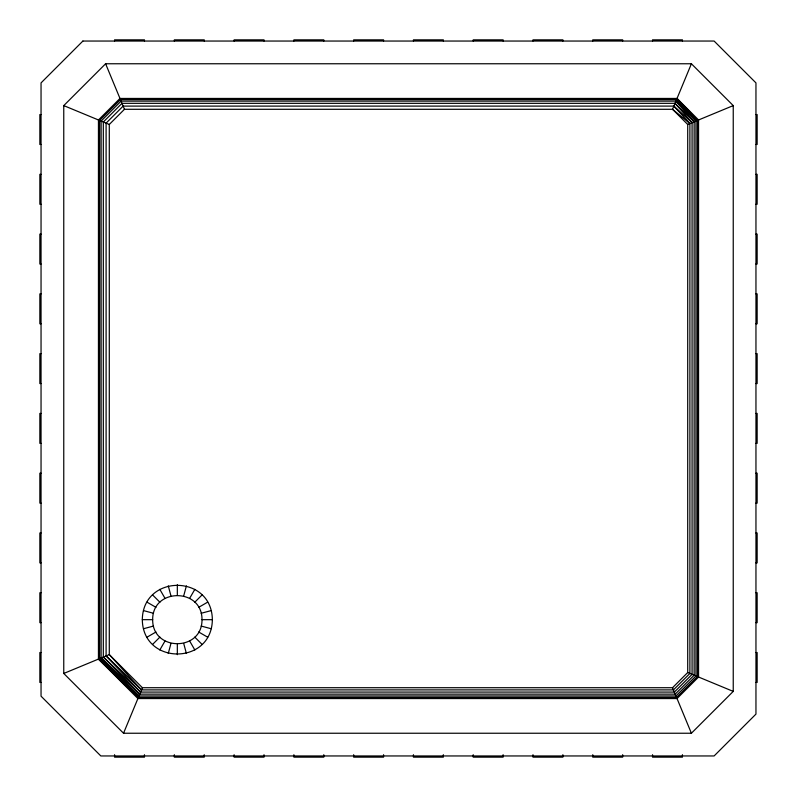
<?xml version="1.0" encoding="UTF-8"?>
<svg xmlns="http://www.w3.org/2000/svg" width="797" height="797" viewBox="0 0 797 797"><rect width="100%" height="100%" fill="white"/><g stroke="black" fill="none" stroke-linecap="round" stroke-linejoin="round"><path stroke-width="1.2" d="M142.314 619.668C142.852 573.93 211.813 573.93 212.351 619.668C211.813 665.405 142.852 665.405 142.314 619.668L152.665 619.668C152.337 651.687 202.328 651.687 202 619.668C202.328 587.648 152.337 587.648 152.665 619.668M168.267 653.49L170.947 643.488M183.718 595.847L186.398 585.845M123.535 733.24L691.397 733.24L733.24 691.397L733.24 105.602L691.397 63.76L105.602 63.76L63.76 105.602L63.76 673.465L123.535 733.24L142.394 687.711L109.289 654.606L109.289 124.462L124.462 109.289L672.538 109.289L689.893 123.555L689.893 673.445L673.445 689.893L141.487 689.893L106.101 655.931L106.101 123.136L123.136 106.101L673.863 106.101L692.075 122.648L692.075 674.352L674.352 692.075L140.581 692.075L103.321 657.077L103.321 121.991L121.991 103.321L675.009 103.321L694.137 121.802L694.137 675.198L675.198 694.137L139.734 694.137L101.119 657.993L101.119 121.074L121.074 101.119L675.926 101.119L695.96 121.044L695.96 675.956L675.956 695.96L138.977 695.96L99.585 658.631L99.585 120.437L120.437 99.585L676.563 99.585L697.445 120.427L697.445 676.573L676.573 697.445L138.359 697.445L98.449 659.099L98.449 119.968L119.968 98.449L677.032 98.449L698.551 119.968L698.551 677.032L677.032 698.551L137.901 698.551L98.449 659.099M142.394 687.711L672.538 687.711L687.711 672.538L687.711 124.462L672.538 109.289L691.397 63.76M159.818 649.993L164.999 641.027M189.666 598.308L194.847 589.342M152.576 644.424L159.888 637.112M194.777 602.223L202.089 594.911M147.007 637.182L155.973 632.001M198.692 607.334L207.658 602.153M687.711 124.462L733.24 105.602M63.76 673.465L109.289 654.606L141.487 689.893M143.51 628.733L153.512 626.053M201.153 613.282L211.155 610.602M41.046 114.569L39.85 114.569L39.85 144.456L41.046 144.456M755.954 114.569L757.15 114.569L757.15 144.456L755.954 144.456M41.046 174.344L39.85 174.344L39.85 204.231L41.046 204.231M755.954 174.344L757.15 174.344L757.15 204.231L755.954 204.231M41.046 234.119L39.85 234.119L39.85 264.006L41.046 264.006M755.954 234.119L757.15 234.119L757.15 264.006L755.954 264.006M41.046 293.894L39.85 293.894L39.85 323.781L41.046 323.781M755.954 293.894L757.15 293.894L757.15 323.781L755.954 323.781M41.046 353.669L39.85 353.669L39.85 383.556L41.046 383.556M755.954 353.669L757.15 353.669L757.15 383.556L755.954 383.556M41.046 413.444L39.85 413.444L39.85 443.331L41.046 443.331M755.954 413.444L757.15 413.444L757.15 443.331L755.954 443.331M41.046 473.219L39.85 473.219L39.85 503.106L41.046 503.106M755.954 473.219L757.15 473.219L757.15 503.106L755.954 503.106M41.046 532.994L39.85 532.994L39.85 562.881L41.046 562.881M755.954 532.994L757.15 532.994L757.15 562.881L755.954 562.881M41.046 592.769L39.85 592.769L39.85 622.656L41.046 622.656M755.954 592.769L757.15 592.769L757.15 622.656L755.954 622.656M202 619.668L212.351 619.668M41.046 652.544L39.85 652.544L39.85 682.431L41.046 682.431M755.954 652.544L757.15 652.544L757.15 682.431L755.954 682.431M143.51 610.602L153.512 613.282M201.153 626.053L211.155 628.733M63.76 105.602L109.289 124.462M733.24 691.397L687.711 672.538M147.007 602.153L155.973 607.334M198.692 632.001L207.658 637.182M152.576 594.911L159.888 602.223M194.777 637.112L202.089 644.424M101.119 657.993L138.977 695.96M99.585 658.631L138.359 697.445M103.321 657.077L139.734 694.137M106.101 655.931L140.581 692.075M677.032 98.449L697.445 120.427M673.863 106.101L689.893 123.555M676.563 99.585L695.96 121.044M675.926 101.119L694.137 121.802M675.009 103.321L692.075 122.648M159.818 589.342L164.999 598.308M189.666 641.027L194.847 649.993M672.538 687.711L691.397 733.24M105.602 63.76L124.462 109.289M168.267 585.845L170.947 595.847M183.718 643.488L186.398 653.49M682.431 41.046L682.431 39.85L652.544 39.85L652.544 41.046M682.431 754.699L682.431 757.15L652.544 757.15L652.544 754.699M622.656 41.046L622.656 39.85L592.769 39.85L592.769 41.046M622.656 754.699L622.656 757.15L592.769 757.15L592.769 754.699M562.881 41.046L562.881 39.85L532.994 39.85L532.994 41.046M562.881 754.699L562.881 757.15L532.994 757.15L532.994 754.699M503.106 41.046L503.106 39.85L473.219 39.85L473.219 41.046M503.106 754.699L503.106 757.15L473.219 757.15L473.219 754.699M443.331 41.046L443.331 39.85L413.444 39.85L413.444 41.046M443.331 754.699L443.331 757.15L413.444 757.15L413.444 754.699M383.556 41.046L383.556 39.85L353.669 39.85L353.669 41.046M383.556 754.699L383.556 757.15L353.669 757.15L353.669 754.699M323.781 41.046L323.781 39.85L293.894 39.85L293.894 41.046M323.781 754.699L323.781 757.15L293.894 757.15L293.894 754.699M264.006 41.046L264.006 39.85L234.119 39.85L234.119 41.046M264.006 754.699L264.006 757.15L234.119 757.15L234.119 754.699M204.231 41.046L204.231 39.85L174.344 39.85L174.344 41.046M204.231 754.699L204.231 757.15L174.344 757.15L174.344 754.699M177.332 584.649L177.332 595M177.332 644.335L177.332 654.686M144.456 41.046L144.456 39.85L114.569 39.85L114.569 41.046M144.456 754.699L144.456 757.15L114.569 757.15L114.569 754.699M82.888 41.046L41.046 82.888L41.046 696.179L100.82 755.954L714.112 755.954L755.954 714.112L755.954 82.888L714.112 41.046L82.888 41.046"/></g></svg>
